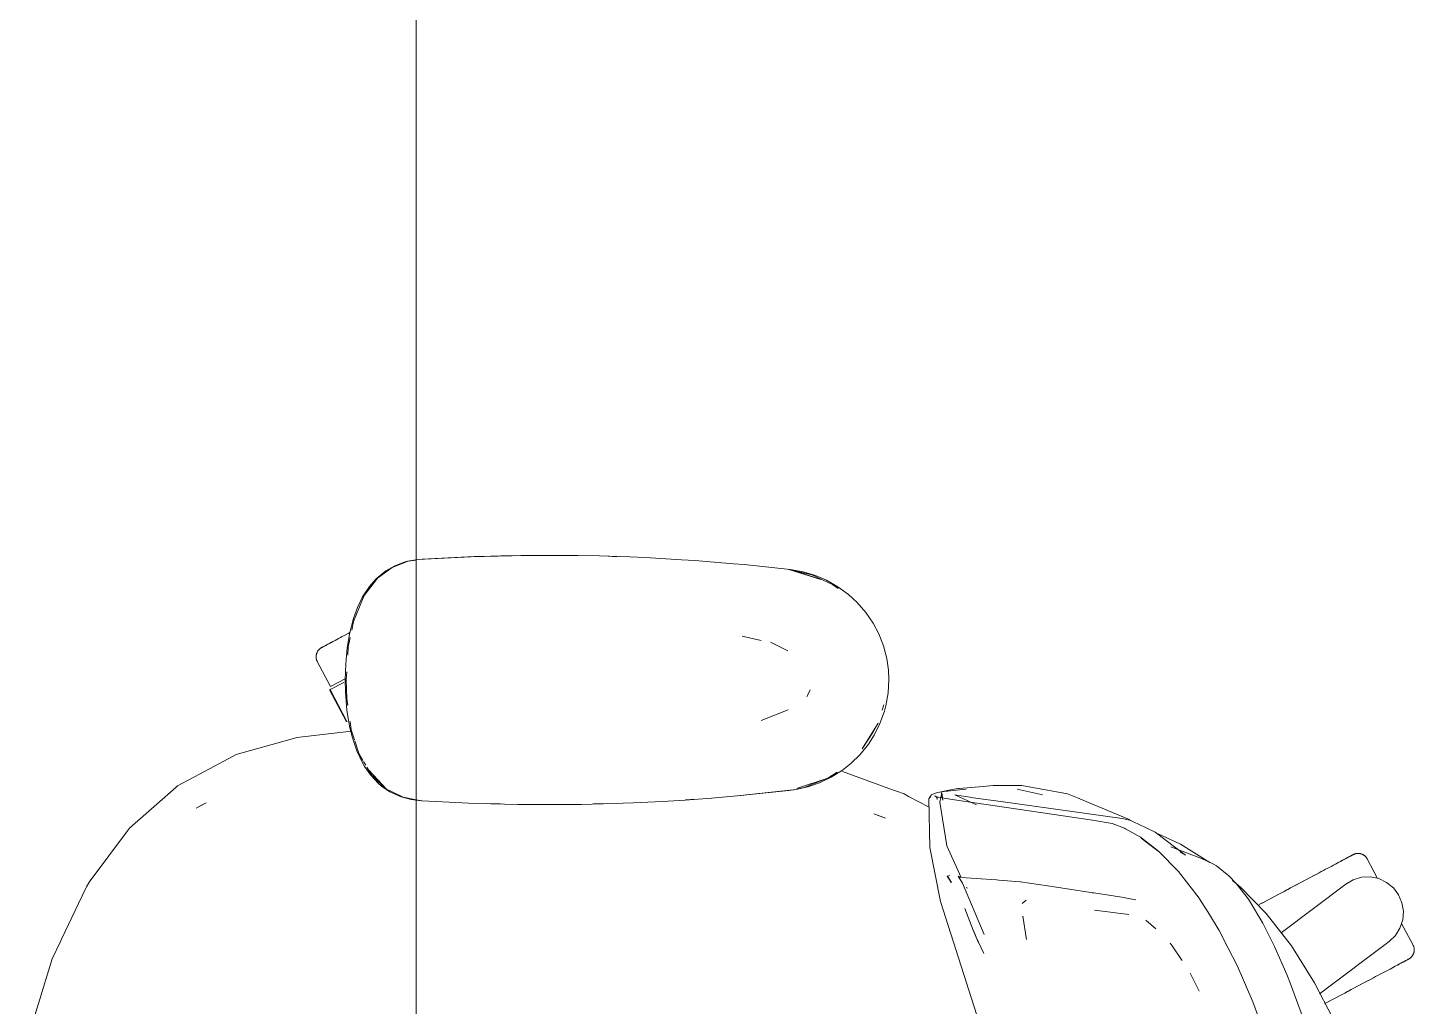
# Model space of a CAD drawing. Header units: millimetres. Extents: x 155927 to 326028, y -36033 to 97293.
# Drawn here: x 165542 to 166081, y 33345 to 33725 of the extents above; entities that cross this region are included whole.
import ezdxf

# ---------------------------------------------------------------- set-up
doc = ezdxf.new("R2010")
doc.units = ezdxf.units.MM
doc.header["$MEASUREMENT"] = 0
doc.layers.add('G-IMPT', color=8, linetype='CONTINUOUS', lineweight=9)
doc.layers.add('I-FURN', color=8, linetype='CONTINUOUS', lineweight=9)

msp = doc.modelspace()

# ---------------------------------------------------------------- linework, layer by layer
at = {"layer": 'G-IMPT'}
for p, q in [((165715.31, 33519.71), (165693.53, 33518.62)), ((165714.1, 33519.67), (165693.53, 33518.62)), ((165715.31, 33519.71), (165695.13, 33518.73)), ((165735.5, 33520.17), (165714.1, 33519.67)), ((165725.66, 33520.01), (165714.1, 33519.67)), ((165714.1, 33519.67), (165715.31, 33519.71)), ((165735.5, 33520.17), (165715.31, 33519.71)), ((165725.66, 33520.01), (165744.89, 33520.21)), ((165735.5, 33520.17), (165725.66, 33520.01)), ((165755.68, 33520.13), (165725.66, 33520.01)), ((165733.46, 33520.15), (165731.55, 33520.08)), ((165735.5, 33520.13), (165733.46, 33520.15)), ((165755.68, 33520.13), (165735.5, 33520.17)), ((165755.68, 33520.13), (165744.89, 33520.21)), ((165755.68, 33520.13), (165764.1, 33519.96)), ((165775.86, 33519.57), (165764.1, 33519.96)), ((165769.04, 33519.82), (165767.54, 33519.84)), ((165770.97, 33519.71), (165769.04, 33519.82)), ((165775.86, 33519.57), (165781.88, 33519.32)), ((165796.02, 33518.51), (165781.88, 33519.32)), ((165681.06, 33514.2), (165677.32, 33511.13)), ((165683.47, 33515.49), (165677.84, 33511.33)), ((165684.5, 33516.16), (165681.06, 33514.2)), ((165689.66, 33517.9), (165683.47, 33515.49)), ((165684.5, 33516.16), (165688.14, 33517.56)), ((165689.49, 33517.92), (165688.14, 33517.56)), ((165689.49, 33517.92), (165691.88, 33518.37)), ((165689.66, 33517.9), (165692.83, 33518.38)), ((165693.53, 33518.62), (165691.88, 33518.37)), ((165693.53, 33518.62), (165695.13, 33518.73)), ((165801.11, 33518.18), (165796.02, 33518.51)), ((165801.11, 33518.18), (165816.17, 33516.94)), ((165809.29, 33517.53), (165810.97, 33517.36)), ((165816.17, 33516.94), (165820.3, 33516.59)), ((165820.3, 33516.59), (165838.22, 33514.68)), ((165837.71, 33514.68), (165850.17, 33510.85)), ((165837.71, 33514.68), (165841.03, 33513.77)), ((165838.22, 33514.68), (165843.27, 33513.79)), ((165846.68, 33512.64), (165838.28, 33514.56)), ((165850.17, 33510.85), (165841.03, 33513.77)), ((165848.13, 33512.32), (165843.27, 33513.79)), ((165677.84, 33511.33), (165672.63, 33504.54)), ((165674.66, 33508.09), (165677.32, 33511.13)), ((165846.68, 33512.64), (165854.74, 33508.9)), ((165852.37, 33510.51), (165848.13, 33512.32)), ((165852.37, 33510.51), (165856.81, 33508)), ((165856.85, 33507.31), (165854.74, 33508.9)), ((165672, 33504.04), (165670.02, 33499.97)), ((165672.63, 33504.54), (165670.79, 33500.14)), ((165672, 33504.04), (165674.66, 33508.09)), ((165860.89, 33505), (165856.81, 33508)), ((165860.89, 33505), (165864.33, 33501.84)), ((165668.43, 33495.63), (165670.02, 33499.97)), ((165668.46, 33494.52), (165670.79, 33500.14)), ((165867.65, 33498), (165864.33, 33501.84)), ((165870.48, 33493.84), (165867.65, 33498)), ((165668.43, 33495.63), (165667, 33490.15)), ((165668.46, 33494.52), (165667.75, 33491.06)), ((165870.48, 33493.84), (165872.67, 33489.67)), ((165666, 33484.22), (165667, 33490.15)), ((165667.19, 33488.31), (165666.42, 33484.56)), ((165820.62, 33488.5), (165819.51, 33488.72)), ((165819.51, 33488.72), (165826.94, 33487.14)), ((165872.67, 33489.67), (165874.51, 33484.96)), ((165666, 33484.22), (165665.44, 33478.07)), ((165666.42, 33484.56), (165666.22, 33481.35)), ((165837.34, 33483.11), (165830.56, 33486.38)), ((165875.77, 33480.09), (165874.51, 33484.96)), ((165665.26, 33471.73), (165665.44, 33478.07)), ((165875.77, 33480.09), (165876.42, 33475.58)), ((165665.35, 33467.23), (165665.26, 33471.73)), ((165665.82, 33474.84), (165665.63, 33471.73)), ((165665.86, 33464.57), (165665.63, 33471.73)), ((165876.59, 33471.73), (165876.29, 33466.69)), ((165876.59, 33471.73), (165876.42, 33475.58)), ((165665.35, 33467.23), (165665.92, 33459.91)), ((165844.96, 33465.68), (165844.66, 33465.23)), ((165845.97, 33467.91), (165844.96, 33465.68)), ((165876.29, 33466.69), (165875.41, 33461.74)), ((165665.86, 33464.57), (165666.26, 33461.79)), ((165667.04, 33453.15), (165665.92, 33459.91)), ((165827.01, 33456.01), (165837.43, 33460.16)), ((165874.05, 33460.05), (165874.67, 33462.08)), ((165875.41, 33461.74), (165874.85, 33459.62)), ((165667.13, 33455.6), (165667.59, 33452.31)), ((165872.49, 33454.94), (165866.17, 33444.99)), ((165872.49, 33454.94), (165870.33, 33451.26)), ((165873.14, 33454.84), (165870.9, 33450.33)), ((165873.14, 33454.84), (165874.85, 33459.62)), ((165644.17, 33448.75), (165646.43, 33449.39)), ((165667.71, 33451.8), (165646.43, 33449.39)), ((165668.02, 33449.22), (165667.04, 33453.15)), ((165667.59, 33452.31), (165668.85, 33448.41)), ((165668.02, 33449.22), (165669.76, 33444.13)), ((165870.33, 33451.26), (165866.17, 33444.99)), ((165870.9, 33450.33), (165868.63, 33446.79)), ((165644.17, 33448.75), (165622.82, 33442.75)), ((165668.97, 33448.02), (165670.62, 33442.92)), ((165669.76, 33444.13), (165671.96, 33439.5)), ((165865.44, 33442.81), (165868.63, 33446.79)), ((165621.71, 33442.15), (165610.47, 33436.14)), ((165622.82, 33442.75), (165621.71, 33442.15)), ((165670.62, 33442.92), (165672.09, 33440.46)), ((165671.96, 33439.5), (165672.77, 33438.12)), ((165672.37, 33440), (165673.23, 33438.56)), ((165675.21, 33434.67), (165672.77, 33438.12)), ((165861.84, 33439.26), (165858.53, 33436.64)), ((165865.44, 33442.81), (165861.84, 33439.26)), ((165610.47, 33436.14), (165600.04, 33430.55)), ((165673.7, 33437.77), (165675.58, 33434.61)), ((165674.39, 33436.7), (165675.67, 33435.23)), ((165674.39, 33436.7), (165681.29, 33429.31)), ((165678.08, 33431.62), (165675.21, 33434.67)), ((165675.58, 33434.61), (165681.29, 33429.31)), ((165675.8, 33435.08), (165678.88, 33431.54)), ((165852.88, 33433.52), (165841.03, 33429.7)), ((165843.66, 33429.91), (165851.84, 33433.11)), ((165854.2, 33433.91), (165849.62, 33431.72)), ((165852.88, 33433.52), (165850.17, 33432.61)), ((165852.88, 33433.52), (165856.46, 33435.94)), ((165854.2, 33433.91), (165858.53, 33436.64)), ((165858.53, 33436.19), (165876.57, 33429.58)), ((165584.59, 33416.95), (165599.37, 33429.97)), ((165599.37, 33429.97), (165600.04, 33430.55)), ((165678.08, 33431.62), (165679.4, 33430.49)), ((165681.29, 33429.31), (165678.88, 33431.54)), ((165682.62, 33428.29), (165679.4, 33430.49)), ((165683.53, 33428.21), (165681.29, 33429.31)), ((165682.62, 33428.29), (165686.95, 33426.3)), ((165683.53, 33428.21), (165687.79, 33426.1)), ((165840.53, 33429.12), (165817.57, 33426.66)), ((165817.57, 33426.66), (165837.71, 33428.78)), ((165840.53, 33429.12), (165819.09, 33426.76)), ((165840.53, 33429.12), (165837.71, 33428.78)), ((165840.53, 33429.12), (165845.49, 33430.27)), ((165840.6, 33429.33), (165843.66, 33429.91)), ((165850.17, 33432.61), (165841.03, 33429.7)), ((165849.62, 33431.72), (165845.49, 33430.27)), ((165876.57, 33429.58), (165882.54, 33427.39)), ((165884.3, 33426.46), (165882.54, 33427.39)), ((165893.66, 33427.36), (165893.12, 33427.04)), ((165893.66, 33427.36), (165895.52, 33427.91)), ((165898.8, 33428.45), (165895.52, 33427.91)), ((165897.13, 33427.85), (165896.44, 33424.27)), ((165899.21, 33428.7), (165896.89, 33428.26)), ((165897.62, 33424.98), (165896.89, 33428.26)), ((165897.62, 33424.98), (165897.13, 33427.85)), ((165898.8, 33428.45), (165899.42, 33428.52)), ((165903.46, 33429.52), (165899.21, 33428.7)), ((165899.42, 33428.52), (165904.1, 33429.04)), ((165903.93, 33429.56), (165903.46, 33429.52)), ((165903.93, 33429.56), (165913.26, 33430.36)), ((165904.1, 33429.04), (165906.69, 33429.25)), ((165913.26, 33430.36), (165917.21, 33430.7)), ((165921.38, 33430.7), (165917.21, 33430.7)), ((165928.35, 33430.68), (165921.38, 33430.7)), ((165926.49, 33429.27), (165935.79, 33427.22)), ((165928.35, 33430.68), (165946.05, 33427.44)), ((165946.05, 33427.44), (165949.91, 33425.84)), ((165607.34, 33421.94), (165611.23, 33423.9)), ((165607.34, 33421.94), (165609.64, 33423.12)), ((165609.64, 33423.12), (165611.23, 33423.9)), ((165690.9, 33425.23), (165686.95, 33426.3)), ((165687.79, 33426.1), (165692.83, 33425.16)), ((165692.83, 33424.99), (165690.9, 33425.23)), ((165692.83, 33425.16), (165695.13, 33424.73)), ((165694.91, 33424.73), (165692.83, 33424.99)), ((165700.57, 33424.45), (165694.91, 33424.73)), ((165700.57, 33424.45), (165713.13, 33423.83)), ((165716.68, 33423.71), (165713.13, 33423.83)), ((165732.35, 33423.33), (165716.68, 33423.71)), ((165720.08, 33423.65), (165723.4, 33423.51)), ((165725.62, 33423.51), (165723.4, 33423.51)), ((165732.35, 33423.33), (165736.86, 33423.28)), ((165736.86, 33423.28), (165751.57, 33423.29)), ((165757.04, 33423.36), (165751.57, 33423.29)), ((165757.04, 33423.36), (165769.35, 33423.65)), ((165763.82, 33423.5), (165761.74, 33423.5)), ((165765.48, 33423.57), (165763.82, 33423.5)), ((165777.23, 33423.95), (165769.35, 33423.65)), ((165777.23, 33423.95), (165788.54, 33424.49)), ((165797.41, 33425.05), (165788.54, 33424.49)), ((165797.41, 33425.05), (165807.69, 33425.78)), ((165799.45, 33425.19), (165797.55, 33425.1)), ((165799.45, 33425.19), (165800.87, 33425.32)), ((165819.09, 33426.76), (165807.69, 33425.78)), ((165892.21, 33422.32), (165884.3, 33426.46)), ((165892.14, 33425.51), (165892.75, 33426.54)), ((165892.53, 33406.52), (165892.14, 33425.51)), ((165892.62, 33425.92), (165892.75, 33426.54)), ((165892.62, 33425.92), (165892.73, 33426.47)), ((165892.75, 33426.54), (165892.73, 33426.47)), ((165893.12, 33427.04), (165892.75, 33426.54)), ((165895.01, 33426.32), (165894.51, 33426.71)), ((165895.61, 33426.15), (165894.51, 33426.71)), ((165895.61, 33426.15), (165894.99, 33426.32)), ((165894.99, 33426.32), (165901.26, 33425.21)), ((165895.01, 33426.32), (165895.33, 33425.78)), ((165895.41, 33425.28), (165895.33, 33425.78)), ((165899.16, 33407.22), (165896.44, 33424.27)), ((165901.26, 33425.21), (165909.11, 33424.1)), ((165902.23, 33427.12), (165910.63, 33423.13)), ((165902.23, 33427.12), (165903.09, 33426.98)), ((165908.11, 33426.15), (165903.09, 33426.98)), ((165908.11, 33426.15), (165909.41, 33425.93)), ((165909.11, 33424.1), (165939.98, 33419.55)), ((165920.07, 33424.49), (165909.41, 33425.93)), ((165920.07, 33424.49), (165967.29, 33417.82)), ((165935.79, 33427.22), (165936.37, 33427.07)), ((165953.27, 33424.45), (165949.91, 33425.84)), ((165969.72, 33417.66), (165953.27, 33424.45)), ((165584.59, 33416.95), (165581.33, 33414.08)), ((165875.27, 33417.98), (165870.8, 33419.62)), ((165870.8, 33419.62), (165874.68, 33418.24)), ((165875.27, 33417.98), (165874.68, 33418.24)), ((165939.98, 33419.55), (165955.75, 33417.15)), ((165963.42, 33415.85), (165955.75, 33417.15)), ((165967.29, 33417.82), (165970.28, 33417.17)), ((165970.89, 33416.89), (165969.72, 33417.66)), ((165973.65, 33415.6), (165970.28, 33417.17)), ((165566.03, 33393.62), (165580.6, 33413.11)), ((165580.6, 33413.11), (165581.33, 33414.08)), ((165963.42, 33415.85), (165968.21, 33414.1)), ((165968.63, 33413.89), (165968.21, 33414.1)), ((165974.47, 33410.6), (165968.63, 33413.89)), ((165973.65, 33415.6), (165980.17, 33412.56)), ((165991.87, 33403.62), (165980.17, 33412.56)), ((165981.35, 33411.89), (165989.98, 33407.91)), ((165892.53, 33406.52), (165896.72, 33385.57)), ((165899.16, 33407.22), (165904.77, 33394.87)), ((165974.47, 33410.6), (165981.43, 33405.18)), ((165981.64, 33404.88), (165974.69, 33410.27)), ((165974.69, 33410.27), (165978.07, 33407.68)), ((165981.64, 33404.88), (165978.07, 33407.68)), ((165986.22, 33406.85), (165998.12, 33402.35)), ((165989.98, 33407.91), (166001.43, 33400.79)), ((165989.17, 33397.28), (165981.43, 33405.18)), ((165991.87, 33403.62), (165989.84, 33404.78)), ((166000.35, 33401.27), (165998.12, 33402.35)), ((166002.79, 33400.1), (166000.35, 33401.27)), ((165899.3, 33395.4), (165899.36, 33395.42)), ((165899.3, 33395.4), (165900.89, 33392.93)), ((165900.23, 33395.69), (165899.36, 33395.42)), ((165900.89, 33392.93), (165899.36, 33395.42)), ((165899.36, 33395.42), (165900.85, 33392.95)), ((165904.22, 33395.1), (165903.5, 33395.39)), ((165903.5, 33395.39), (165905.26, 33392.72)), ((165904.22, 33395.1), (165904.24, 33395.1)), ((165906.62, 33394.8), (165904.24, 33395.1)), ((165989.17, 33397.28), (165997.19, 33386.84)), ((166003.92, 33399.48), (166002.79, 33400.1)), ((166003.92, 33399.48), (166008.79, 33395.62)), ((166008.79, 33395.62), (166011.68, 33392.6)), ((165564.21, 33390.56), (165554.94, 33370.92)), ((165564.21, 33390.56), (165564.63, 33391.27)), ((165565.57, 33392.84), (165564.63, 33391.27)), ((165566.03, 33393.62), (165565.57, 33392.84)), ((165905.26, 33392.72), (165913.7, 33372.74)), ((165906.62, 33394.8), (165906.7, 33394.8)), ((165910.57, 33394.5), (165906.7, 33394.8)), ((165906.71, 33391), (165907.15, 33390.73)), ((165918.43, 33393.94), (165910.57, 33394.5)), ((165919.42, 33393.87), (165918.43, 33393.94)), ((165927.66, 33393.25), (165919.42, 33393.87)), ((165927.66, 33393.25), (165927.74, 33393.24)), ((165941.81, 33391.21), (165927.74, 33393.24)), ((165941.81, 33391.21), (165955.17, 33389.09)), ((166013.35, 33391.18), (166010.18, 33393.77)), ((166011.68, 33392.6), (166016.4, 33386.47)), ((166013.35, 33391.18), (166023.31, 33380.88)), ((165912.71, 33335.33), (165896.72, 33385.57)), ((165928.4, 33384.86), (165930.04, 33386.14)), ((165955.17, 33389.09), (165955.68, 33389.01)), ((165956.29, 33388.92), (165955.68, 33389.01)), ((165956.29, 33388.92), (165968.01, 33387.11)), ((165968.01, 33387.11), (165968.48, 33387.04)), ((165970.46, 33386.62), (165968.48, 33387.04)), ((165972.63, 33386.16), (165970.46, 33386.62)), ((165997.36, 33386.59), (165997.19, 33386.84)), ((166001.24, 33380.49), (165997.36, 33386.59)), ((166016.4, 33386.47), (166017.26, 33385.18)), ((166021.99, 33377.18), (166017.26, 33385.18)), ((165909.4, 33374.38), (165906.15, 33382.85)), ((165928.75, 33379.91), (165930.15, 33370.75)), ((165928.75, 33379.91), (165928.8, 33379.56)), ((165956.59, 33382.24), (165969.94, 33380.46)), ((165969.94, 33380.46), (165969.47, 33380.6)), ((166001.24, 33380.49), (166005.01, 33374.26)), ((166033.12, 33368.28), (166023.31, 33380.88)), ((165911.42, 33369.48), (165909.39, 33374.59)), ((165909.39, 33374.59), (165911.42, 33369.47)), ((165909.4, 33374.38), (165911.42, 33369.48)), ((165980.44, 33374.96), (165976.53, 33378.3)), ((166008.58, 33367.47), (166005.01, 33374.26)), ((166022.3, 33376.58), (166021.99, 33377.18)), ((166022.3, 33376.58), (166026.3, 33368.57)), ((165551.32, 33363.24), (165554.51, 33370)), ((165554.94, 33370.92), (165554.51, 33370)), ((165910.42, 33372), (165913.47, 33365.29)), ((165986.71, 33368.33), (165985.96, 33369.43)), ((165986.71, 33368.33), (165990.21, 33363.19)), ((166026.52, 33368.13), (166026.3, 33368.57)), ((166026.52, 33368.13), (166031.29, 33357.17)), ((166042.09, 33353.99), (166033.12, 33368.28)), ((165551.32, 33363.24), (165546, 33345.96)), ((165990.21, 33363.19), (165990.6, 33362.62)), ((166008.58, 33367.47), (166011.97, 33360.74)), ((165993.74, 33357.72), (165997.28, 33350.75)), ((166018.14, 33346.52), (166011.97, 33360.74)), ((166031.29, 33357.17), (166032.77, 33353.49)), ((166038.37, 33338.42), (166032.77, 33353.49)), ((166049.18, 33340.21), (166042.09, 33353.99)), ((166023.6, 33331.64), (166018.14, 33346.52)), ((165546, 33345.96), (165541.81, 33332.36))]:
    msp.add_line(p, q, dxfattribs=at)
at = {"layer": 'I-FURN'}
for p, q in [((165692.83, 32636.19), (165692.83, 34236.19)), ((165692.83, 34236.19), (165692.83, 32636.19)), ((165659.9, 33486.37), (165660.45, 33486.67)), ((165660.76, 33486.83), (165660.19, 33486.53)), ((165660.45, 33486.67), (165661.03, 33486.98)), ((165661.36, 33487.15), (165660.76, 33486.83)), ((165661.99, 33487.49), (165661.36, 33487.15)), ((165662.66, 33487.84), (165661.99, 33487.49)), ((165663.35, 33488.21), (165662.66, 33487.84)), ((165664.07, 33488.6), (165663.35, 33488.21)), ((165664.82, 33488.99), (165664.07, 33488.6)), ((165665.6, 33489.41), (165664.82, 33488.99)), ((165666.4, 33489.83), (165665.6, 33489.41)), ((165667.22, 33490.27), (165666.4, 33489.83)), ((165653.94, 33481.22), (165653.96, 33481.38)), ((165653.96, 33481.38), (165653.99, 33481.54)), ((165653.99, 33481.54), (165654.02, 33481.7)), ((165654.02, 33481.7), (165654.06, 33481.85)), ((165654.06, 33481.85), (165654.11, 33482.01)), ((165654.11, 33482.01), (165654.16, 33482.16)), ((165654.16, 33482.16), (165654.22, 33482.31)), ((165654.22, 33482.31), (165654.29, 33482.46)), ((165654.29, 33482.46), (165654.36, 33482.6)), ((165654.36, 33482.6), (165654.43, 33482.75)), ((165654.43, 33482.75), (165654.51, 33482.88)), ((165654.51, 33482.88), (165654.6, 33483.02)), ((165654.6, 33483.02), (165654.69, 33483.15)), ((165654.69, 33483.15), (165654.79, 33483.28)), ((165654.79, 33483.28), (165654.89, 33483.4)), ((165654.89, 33483.4), (165655, 33483.52)), ((165655, 33483.52), (165655.11, 33483.64)), ((165655.11, 33483.64), (165655.23, 33483.75)), ((165655.23, 33483.75), (165655.35, 33483.86)), ((165655.35, 33483.86), (165655.48, 33483.96)), ((165655.48, 33483.96), (165655.61, 33484.06)), ((165655.61, 33484.06), (165655.74, 33484.15)), ((165655.74, 33484.15), (165655.88, 33484.23)), ((165655.88, 33484.23), (165656.02, 33484.31)), ((165656.02, 33484.31), (165656.06, 33484.33)), ((165656.1, 33484.36), (165656.06, 33484.34)), ((165656.06, 33484.33), (165656.08, 33484.34)), ((165656.06, 33484.34), (165656.06, 33484.33)), ((165656.08, 33484.34), (165656.14, 33484.38)), ((165656.19, 33484.4), (165656.1, 33484.36)), ((165656.14, 33484.38), (165656.24, 33484.43)), ((165656.31, 33484.47), (165656.19, 33484.4)), ((165656.24, 33484.43), (165656.38, 33484.5)), ((165656.47, 33484.55), (165656.31, 33484.47)), ((165656.38, 33484.5), (165656.56, 33484.6)), ((165656.67, 33484.66), (165656.47, 33484.55)), ((165656.56, 33484.6), (165656.78, 33484.72)), ((165656.91, 33484.79), (165656.67, 33484.66)), ((165656.78, 33484.72), (165657.03, 33484.85)), ((165657.19, 33484.94), (165656.91, 33484.79)), ((165657.03, 33484.85), (165657.33, 33485.01)), ((165657.51, 33485.1), (165657.19, 33484.94)), ((165657.33, 33485.01), (165657.67, 33485.19)), ((165657.86, 33485.29), (165657.51, 33485.1)), ((165657.67, 33485.19), (165658.04, 33485.39)), ((165658.26, 33485.5), (165657.86, 33485.29)), ((165658.04, 33485.39), (165658.45, 33485.61)), ((165658.69, 33485.73), (165658.26, 33485.5)), ((165658.45, 33485.61), (165658.9, 33485.84)), ((165659.15, 33485.98), (165658.69, 33485.73)), ((165658.9, 33485.84), (165659.38, 33486.1)), ((165659.65, 33486.25), (165659.15, 33485.98)), ((165659.38, 33486.1), (165659.9, 33486.37)), ((165660.19, 33486.53), (165659.65, 33486.25)), ((165653.92, 33480.9), (165653.93, 33481.06)), ((165653.92, 33480.74), (165653.92, 33480.9)), ((165653.92, 33480.58), (165653.92, 33480.74)), ((165653.93, 33480.42), (165653.92, 33480.58)), ((165653.93, 33481.06), (165653.94, 33481.22)), ((165653.95, 33480.26), (165653.93, 33480.42)), ((165653.97, 33480.1), (165653.95, 33480.26)), ((165654, 33479.94), (165653.97, 33480.1)), ((165654.04, 33479.78), (165654, 33479.94)), ((165654.08, 33479.63), (165654.04, 33479.78)), ((165654.13, 33479.47), (165654.08, 33479.63)), ((165654.19, 33479.32), (165654.13, 33479.47)), ((165654.25, 33479.17), (165654.19, 33479.32)), ((165654.32, 33479.03), (165654.25, 33479.17)), ((165654.39, 33478.88), (165654.32, 33479.03)), ((165654.39, 33478.88), (165659.54, 33469.2)), ((165659.35, 33467.97), (165664.65, 33470.78)), ((165659.54, 33469.2), (165665.17, 33472.19)), ((165659.18, 33467.87), (165665.76, 33455.51)), ((165665.93, 33455.6), (165659.35, 33467.97)), ((165666.02, 33455.65), (165665.93, 33455.6)), ((166050.9, 33400.49), (166050.22, 33400.13)), ((166051.55, 33400.84), (166050.9, 33400.49)), ((166052.16, 33401.17), (166051.55, 33400.84)), ((166052.75, 33401.48), (166052.16, 33401.17)), ((166052.43, 33401.31), (166053, 33401.61)), ((166053.3, 33401.77), (166052.75, 33401.48)), ((166053, 33401.61), (166053.54, 33401.9)), ((166053.81, 33402.04), (166053.3, 33401.77)), ((166053.54, 33401.9), (166054.04, 33402.16)), ((166054.3, 33402.3), (166053.81, 33402.04)), ((166054.04, 33402.16), (166054.51, 33402.41)), ((166054.74, 33402.54), (166054.3, 33402.3)), ((166054.51, 33402.41), (166054.94, 33402.64)), ((166055.15, 33402.76), (166054.74, 33402.54)), ((166054.94, 33402.64), (166055.33, 33402.85)), ((166055.53, 33402.95), (166055.15, 33402.76)), ((166055.33, 33402.85), (166055.68, 33403.04)), ((166055.86, 33403.13), (166055.53, 33402.95)), ((166055.68, 33403.04), (166056, 33403.21)), ((166056.16, 33403.29), (166055.86, 33403.13)), ((166056, 33403.21), (166056.28, 33403.36)), ((166056.42, 33403.43), (166056.16, 33403.29)), ((166056.28, 33403.36), (166056.52, 33403.48)), ((166056.64, 33403.54), (166056.42, 33403.43)), ((166056.52, 33403.48), (166056.72, 33403.59)), ((166056.82, 33403.64), (166056.64, 33403.54)), ((166056.72, 33403.59), (166056.88, 33403.68)), ((166056.96, 33403.72), (166056.82, 33403.64)), ((166056.88, 33403.68), (166057.01, 33403.74)), ((166057.06, 33403.77), (166056.96, 33403.72)), ((166057.01, 33403.74), (166057.09, 33403.79)), ((166057.12, 33403.8), (166057.06, 33403.77)), ((166057.09, 33403.79), (166057.13, 33403.81)), ((166057.14, 33403.81), (166057.12, 33403.8)), ((166057.13, 33403.81), (166057.14, 33403.81)), ((166057.14, 33403.81), (166057.28, 33403.88)), ((166057.28, 33403.88), (166057.43, 33403.95)), ((166057.43, 33403.95), (166057.58, 33404.01)), ((166057.58, 33404.01), (166057.73, 33404.07)), ((166057.73, 33404.07), (166057.88, 33404.12)), ((166057.88, 33404.12), (166058.04, 33404.16)), ((166058.04, 33404.16), (166058.19, 33404.2)), ((166058.19, 33404.2), (166058.35, 33404.23)), ((166058.35, 33404.23), (166058.51, 33404.25)), ((166058.51, 33404.25), (166058.67, 33404.27)), ((166058.67, 33404.27), (166058.83, 33404.28)), ((166058.83, 33404.28), (166058.99, 33404.28)), ((166058.99, 33404.28), (166059.15, 33404.28)), ((166059.15, 33404.28), (166059.32, 33404.27)), ((166059.32, 33404.27), (166059.48, 33404.26)), ((166059.48, 33404.26), (166059.64, 33404.24)), ((166059.64, 33404.24), (166059.79, 33404.21)), ((166059.79, 33404.21), (166059.95, 33404.18)), ((166059.95, 33404.18), (166060.11, 33404.14)), ((166060.11, 33404.14), (166060.26, 33404.09)), ((166060.26, 33404.09), (166060.42, 33404.04)), ((166060.42, 33404.04), (166060.57, 33403.98)), ((166060.57, 33403.98), (166060.71, 33403.91)), ((166060.71, 33403.91), (166060.86, 33403.84)), ((166060.86, 33403.84), (166061, 33403.77)), ((166061, 33403.77), (166061.14, 33403.69)), ((166061.14, 33403.69), (166061.28, 33403.6)), ((166061.28, 33403.6), (166061.41, 33403.51)), ((166061.41, 33403.51), (166061.54, 33403.41)), ((166061.54, 33403.41), (166061.66, 33403.31)), ((166061.66, 33403.31), (166061.78, 33403.2)), ((166061.78, 33403.2), (166061.9, 33403.09)), ((166061.9, 33403.09), (166062.01, 33402.97)), ((166062.01, 33402.97), (166062.11, 33402.85)), ((166062.11, 33402.85), (166062.21, 33402.72)), ((166062.21, 33402.72), (166062.31, 33402.59)), ((166062.31, 33402.59), (166062.4, 33402.46)), ((166062.4, 33402.46), (166062.49, 33402.32)), ((166062.49, 33402.32), (166062.57, 33402.18)), ((166062.57, 33402.18), (166062.59, 33402.14)), ((166066.62, 33394.56), (166062.59, 33402.14)), ((166039.65, 33394.51), (166040.6, 33395.02)), ((166041.11, 33395.29), (166040.16, 33394.79)), ((166040.6, 33395.02), (166041.54, 33395.52)), ((166042.04, 33395.78), (166041.11, 33395.29)), ((166041.54, 33395.52), (166042.46, 33396.01)), ((166042.95, 33396.27), (166042.04, 33395.78)), ((166042.46, 33396.01), (166043.37, 33396.49)), ((166043.85, 33396.75), (166042.95, 33396.27)), ((166043.37, 33396.49), (166044.25, 33396.96)), ((166044.72, 33397.21), (166043.85, 33396.75)), ((166044.25, 33396.96), (166045.12, 33397.42)), ((166045.58, 33397.67), (166044.72, 33397.21)), ((166045.12, 33397.42), (166045.97, 33397.87)), ((166046.42, 33398.11), (166045.58, 33397.67)), ((166047.23, 33398.54), (166046.42, 33398.11)), ((166048.02, 33398.96), (166047.23, 33398.54)), ((166048.78, 33399.37), (166048.02, 33398.96)), ((166049.51, 33399.76), (166048.78, 33399.37)), ((166050.22, 33400.13), (166049.51, 33399.76)), ((166057.16, 33394.06), (166060.4, 33395)), ((166060.4, 33395), (166063.77, 33395.14)), ((166063.77, 33395.14), (166067.08, 33394.47)), ((166029.13, 33373.44), (166054.24, 33392.37)), ((166029.72, 33389.23), (166030.72, 33389.77)), ((166031.27, 33390.06), (166030.26, 33389.52)), ((166030.72, 33389.77), (166031.73, 33390.3)), ((166032.27, 33390.59), (166031.27, 33390.06)), ((166031.73, 33390.3), (166032.73, 33390.84)), ((166033.28, 33391.12), (166032.27, 33390.59)), ((166032.73, 33390.84), (166033.74, 33391.37)), ((166034.28, 33391.66), (166033.28, 33391.12)), ((166033.74, 33391.37), (166034.74, 33391.9)), ((166035.28, 33392.19), (166034.28, 33391.66)), ((166034.74, 33391.9), (166035.74, 33392.43)), ((166036.27, 33392.72), (166035.28, 33392.19)), ((166035.74, 33392.43), (166036.73, 33392.96)), ((166037.26, 33393.24), (166036.27, 33392.72)), ((166036.73, 33392.96), (166037.71, 33393.48)), ((166038.24, 33393.76), (166037.26, 33393.24)), ((166037.71, 33393.48), (166038.68, 33394)), ((166039.21, 33394.28), (166038.24, 33393.76)), ((166038.68, 33394), (166039.65, 33394.51)), ((166040.16, 33394.79), (166039.21, 33394.28)), ((166054.24, 33392.37), (166057.16, 33394.06)), ((166067.08, 33394.47), (166070.13, 33393.03)), ((166070.13, 33393.03), (166072.74, 33390.9)), ((166072.74, 33390.9), (166074.77, 33388.2)), ((166021.54, 33384.88), (166020.63, 33384.4)), ((166021.05, 33384.62), (166021.96, 33385.11)), ((166022.46, 33385.37), (166021.54, 33384.88)), ((166021.96, 33385.11), (166022.89, 33385.6)), ((166023.4, 33385.87), (166022.46, 33385.37)), ((166022.89, 33385.6), (166023.83, 33386.1)), ((166024.35, 33386.38), (166023.4, 33385.87)), ((166023.83, 33386.1), (166024.79, 33386.61)), ((166025.31, 33386.89), (166024.35, 33386.38)), ((166024.79, 33386.61), (166025.76, 33387.13)), ((166026.29, 33387.41), (166025.31, 33386.89)), ((166025.76, 33387.13), (166026.74, 33387.65)), ((166027.27, 33387.93), (166026.29, 33387.41)), ((166026.74, 33387.65), (166027.73, 33388.17)), ((166028.26, 33388.46), (166027.27, 33387.93)), ((166027.73, 33388.17), (166028.72, 33388.7)), ((166029.26, 33388.99), (166028.26, 33388.46)), ((166028.72, 33388.7), (166029.72, 33389.23)), ((166030.26, 33389.52), (166029.26, 33388.99)), ((166074.77, 33388.2), (166076.1, 33385.1)), ((166076.1, 33385.1), (166076.64, 33381.77)), ((166076.64, 33381.77), (166076.38, 33378.41)), ((166075.31, 33375.21), (166073.51, 33372.36)), ((166076.38, 33378.41), (166075.31, 33375.21)), ((166080.4, 33368.65), (166075.93, 33377.06)), ((166071.08, 33370.02), (166044.02, 33349.62)), ((166073.51, 33372.36), (166071.08, 33370.02)), ((166080.4, 33368.65), (166080.47, 33368.5)), ((166080.47, 33368.5), (166080.54, 33368.36)), ((166080.54, 33368.36), (166080.6, 33368.21)), ((166080.6, 33368.21), (166080.65, 33368.06)), ((166080.65, 33368.06), (166080.7, 33367.9)), ((166077.75, 33362.68), (166077.46, 33362.52)), ((166077.6, 33362.59), (166077.88, 33362.74)), ((166078.01, 33362.81), (166077.75, 33362.68)), ((166077.88, 33362.74), (166078.12, 33362.87)), ((166078.23, 33362.93), (166078.01, 33362.81)), ((166078.12, 33362.87), (166078.32, 33362.98)), ((166078.41, 33363.03), (166078.23, 33362.93)), ((166078.32, 33362.98), (166078.48, 33363.06)), ((166078.55, 33363.1), (166078.41, 33363.03)), ((166078.48, 33363.06), (166078.6, 33363.13)), ((166078.65, 33363.15), (166078.55, 33363.1)), ((166078.6, 33363.13), (166078.68, 33363.17)), ((166078.71, 33363.19), (166078.65, 33363.15)), ((166078.68, 33363.17), (166078.73, 33363.19)), ((166078.73, 33363.2), (166078.71, 33363.19)), ((166078.77, 33363.22), (166078.73, 33363.2)), ((166078.73, 33363.19), (166078.73, 33363.2)), ((166078.91, 33363.3), (166078.77, 33363.22)), ((166079.05, 33363.38), (166078.91, 33363.3)), ((166079.18, 33363.47), (166079.05, 33363.38)), ((166079.31, 33363.57), (166079.18, 33363.47)), ((166079.43, 33363.67), (166079.31, 33363.57)), ((166079.56, 33363.78), (166079.43, 33363.67)), ((166079.67, 33363.89), (166079.56, 33363.78)), ((166079.79, 33364), (166079.67, 33363.89)), ((166079.89, 33364.12), (166079.79, 33364)), ((166080, 33364.25), (166079.89, 33364.12)), ((166080.09, 33364.38), (166080, 33364.25)), ((166080.19, 33364.51), (166080.09, 33364.38)), ((166080.27, 33364.64), (166080.19, 33364.51)), ((166080.35, 33364.78), (166080.27, 33364.64)), ((166080.43, 33364.92), (166080.35, 33364.78)), ((166080.5, 33365.07), (166080.43, 33364.92)), ((166080.57, 33365.22), (166080.5, 33365.07)), ((166080.62, 33365.37), (166080.57, 33365.22)), ((166080.68, 33365.52), (166080.62, 33365.37)), ((166080.72, 33365.67), (166080.68, 33365.52)), ((166080.7, 33367.9), (166080.75, 33367.75)), ((166080.76, 33365.83), (166080.72, 33365.67)), ((166080.75, 33367.75), (166080.78, 33367.59)), ((166080.8, 33365.99), (166080.76, 33365.83)), ((166080.78, 33367.59), (166080.81, 33367.43)), ((166080.82, 33366.15), (166080.8, 33365.99)), ((166080.81, 33367.43), (166080.84, 33367.27)), ((166080.85, 33366.31), (166080.82, 33366.15)), ((166080.84, 33367.27), (166080.85, 33367.11)), ((166080.85, 33367.11), (166080.87, 33366.95)), ((166080.86, 33366.47), (166080.85, 33366.31)), ((166080.87, 33366.63), (166080.86, 33366.47)), ((166080.87, 33366.95), (166080.87, 33366.79)), ((166080.87, 33366.79), (166080.87, 33366.63)), ((166067.56, 33357.26), (166068.39, 33357.7)), ((166068.39, 33357.7), (166069.19, 33358.12)), ((166069.19, 33358.12), (166069.97, 33358.53)), ((166069.97, 33358.53), (166070.71, 33358.93)), ((166070.71, 33358.93), (166071.44, 33359.32)), ((166071.44, 33359.32), (166072.13, 33359.69)), ((166072.13, 33359.69), (166072.8, 33360.04)), ((166072.8, 33360.04), (166073.43, 33360.38)), ((166073.43, 33360.38), (166074.03, 33360.7)), ((166074.34, 33360.86), (166073.76, 33360.55)), ((166074.03, 33360.7), (166074.6, 33361)), ((166074.89, 33361.15), (166074.34, 33360.86)), ((166074.6, 33361), (166075.13, 33361.28)), ((166075.41, 33361.43), (166074.89, 33361.15)), ((166075.13, 33361.28), (166075.64, 33361.55)), ((166075.89, 33361.69), (166075.41, 33361.43)), ((166075.64, 33361.55), (166076.1, 33361.8)), ((166076.34, 33361.92), (166075.89, 33361.69)), ((166076.1, 33361.8), (166076.53, 33362.03)), ((166076.75, 33362.14), (166076.34, 33361.92)), ((166076.53, 33362.03), (166076.92, 33362.23)), ((166077.12, 33362.34), (166076.75, 33362.14)), ((166076.92, 33362.23), (166077.28, 33362.42)), ((166077.46, 33362.52), (166077.12, 33362.34)), ((166077.28, 33362.42), (166077.6, 33362.59)), ((166057.87, 33352.1), (166056.87, 33351.57)), ((166057.33, 33351.82), (166058.32, 33352.34)), ((166058.85, 33352.63), (166057.87, 33352.1)), ((166058.32, 33352.34), (166059.31, 33352.87)), ((166059.83, 33353.15), (166058.85, 33352.63)), ((166059.31, 33352.87), (166060.28, 33353.38)), ((166060.8, 33353.66), (166059.83, 33353.15)), ((166060.28, 33353.38), (166061.24, 33353.9)), ((166061.76, 33354.17), (166060.8, 33353.66)), ((166061.24, 33353.9), (166062.2, 33354.4)), ((166062.7, 33354.67), (166061.76, 33354.17)), ((166062.2, 33354.4), (166063.13, 33354.9)), ((166063.63, 33355.17), (166062.7, 33354.67)), ((166063.13, 33354.9), (166064.06, 33355.39)), ((166064.55, 33355.65), (166063.63, 33355.17)), ((166064.06, 33355.39), (166064.96, 33355.87)), ((166064.96, 33355.87), (166065.85, 33356.35)), ((166065.85, 33356.35), (166066.72, 33356.81)), ((166066.72, 33356.81), (166067.56, 33357.26)), ((166046.39, 33346), (166047.36, 33346.51)), ((166047.88, 33346.79), (166046.91, 33346.28)), ((166047.36, 33346.51), (166048.34, 33347.03)), ((166048.87, 33347.32), (166047.88, 33346.79)), ((166048.34, 33347.03), (166049.32, 33347.56)), ((166049.86, 33347.84), (166048.87, 33347.32)), ((166049.32, 33347.56), (166050.32, 33348.09)), ((166050.86, 33348.37), (166049.86, 33347.84)), ((166050.32, 33348.09), (166051.32, 33348.62)), ((166051.86, 33348.91), (166050.86, 33348.37)), ((166051.32, 33348.62), (166052.32, 33349.15)), ((166052.86, 33349.44), (166051.86, 33348.91)), ((166052.32, 33349.15), (166053.32, 33349.69)), ((166053.87, 33349.97), (166052.86, 33349.44)), ((166053.32, 33349.69), (166054.33, 33350.22)), ((166054.87, 33350.51), (166053.87, 33349.97)), ((166054.33, 33350.22), (166055.33, 33350.75)), ((166055.87, 33351.04), (166054.87, 33350.51)), ((166055.33, 33350.75), (166056.33, 33351.29)), ((166056.87, 33351.57), (166055.87, 33351.04)), ((166056.33, 33351.29), (166057.33, 33351.82)), ((166046.91, 33346.28), (166045.95, 33345.76))]:
    msp.add_line(p, q, dxfattribs=at)

doc.saveas('drawing.dxf')
